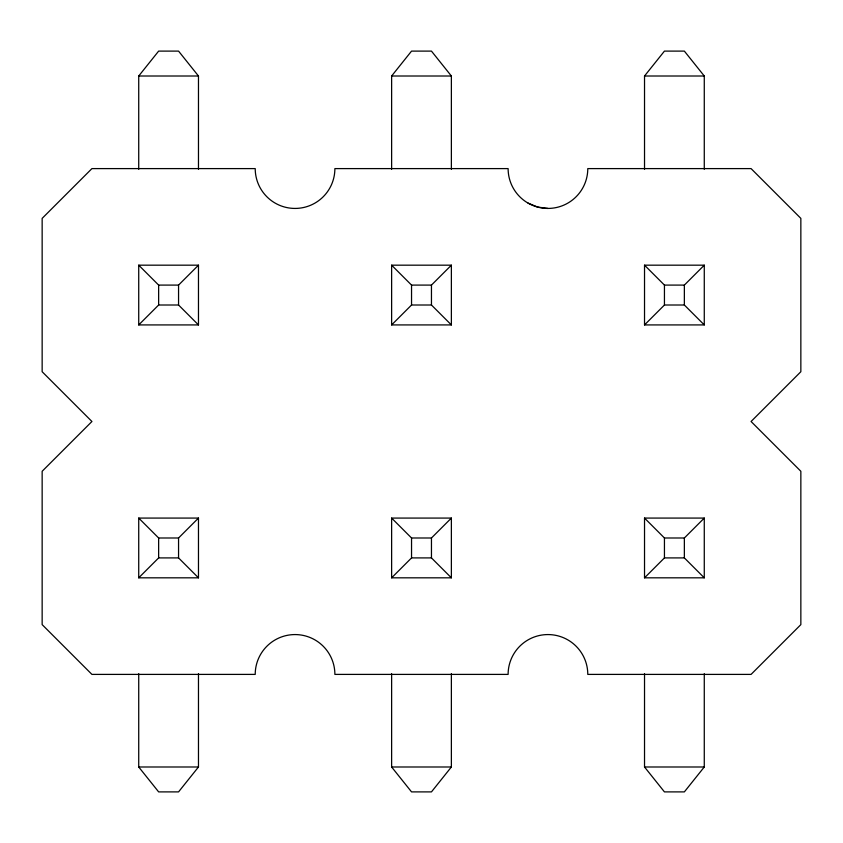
<?xml version="1.0" encoding="UTF-8"?>
<svg xmlns="http://www.w3.org/2000/svg" width="843" height="843" viewBox="0 0 843 843"><rect width="100%" height="100%" fill="white"/><g stroke="black" fill="none" stroke-linecap="round" stroke-linejoin="round"><path stroke-width="1.26" d="M138.726 169.306L138.726 76.007L158.642 51.107L178.558 51.107L198.474 76.007L198.474 169.306M391.626 169.306L391.626 76.007L411.542 51.107L431.458 51.107L451.374 76.007L451.374 169.306M644.526 169.306L644.526 76.007L664.442 51.107L684.358 51.107L704.274 76.007L704.274 169.306M198.474 673.694L198.474 766.993L178.558 791.893L158.642 791.893L138.726 766.993L138.726 673.694M451.374 673.694L451.374 766.993L431.458 791.893L411.542 791.893L391.626 766.993L391.626 673.694M704.274 673.694L704.274 766.993L684.358 791.893L664.442 791.893L644.526 766.993L644.526 673.694M138.726 324.924L158.642 305.008L178.558 305.008L198.474 324.924L198.474 265.176L138.726 265.176L138.726 324.924L198.474 324.924M178.558 305.008L178.558 285.092L198.474 265.176M138.726 577.824L158.642 557.908L178.558 557.908L198.474 577.824L198.474 518.076L138.726 518.076L138.726 577.824L198.474 577.824M178.558 557.908L178.558 537.992L198.474 518.076M391.626 324.924L411.542 305.008L431.458 305.008L451.374 324.924L451.374 265.176L391.626 265.176L391.626 324.924L451.374 324.924M391.626 265.176L411.542 285.092L431.458 285.092L451.374 265.176M391.626 577.824L411.542 557.908L411.542 537.992L391.626 518.076L451.374 518.076L451.374 577.824L391.626 577.824L391.626 518.076M411.542 537.992L431.458 537.992L451.374 518.076M644.526 324.924L664.442 305.008L684.358 305.008L704.274 324.924L644.526 324.924L644.526 265.176L704.274 265.176L704.274 324.924M644.526 265.176L664.442 285.092L684.358 285.092L704.274 265.176M644.526 577.824L664.442 557.908L684.358 557.908L704.274 577.824L704.274 518.076L644.526 518.076L644.526 577.824L704.274 577.824M644.526 518.076L664.442 537.992L684.358 537.992L704.274 518.076M138.726 76.007L198.474 76.007M391.626 76.007L451.374 76.007M644.526 76.007L704.274 76.007M138.726 265.176L158.642 285.092L178.558 285.092M138.726 518.076L158.642 537.992L178.558 537.992M411.542 557.908L431.458 557.908L451.374 577.824M138.726 766.993L198.474 766.993M391.626 766.993L451.374 766.993M644.526 766.993L704.274 766.993M547.95 208.432A39.832 39.832 0 0 1 508.118 168.6L334.882 168.6A39.832 39.832 0 0 1 295.05 208.432A39.832 39.832 0 0 1 255.218 168.6L91.929 168.6L42.15 218.379L42.15 371.721L91.929 421.5L42.15 471.279L42.15 624.621L91.929 674.4L255.218 674.4A39.832 39.832 0 0 1 295.05 634.568A39.832 39.832 0 0 1 334.882 674.4L508.118 674.4A39.832 39.832 0 0 1 547.95 634.568A39.832 39.832 0 0 1 587.782 674.4L751.071 674.4L800.85 624.621L800.85 471.279L751.071 421.5L800.85 371.721L800.85 218.379L751.071 168.6L587.782 168.6A39.832 39.832 0 0 1 547.95 208.432L537.644 207.072L528.034 203.089M684.358 285.092L684.358 305.008M684.358 537.992L684.358 557.908M664.442 285.092L664.442 305.008M664.442 537.992L664.442 557.908M431.458 285.092L431.458 305.008M431.458 537.992L431.458 557.908M411.542 285.092L411.542 305.008M158.642 285.092L158.642 305.008M158.642 537.992L158.642 557.908"/></g></svg>
